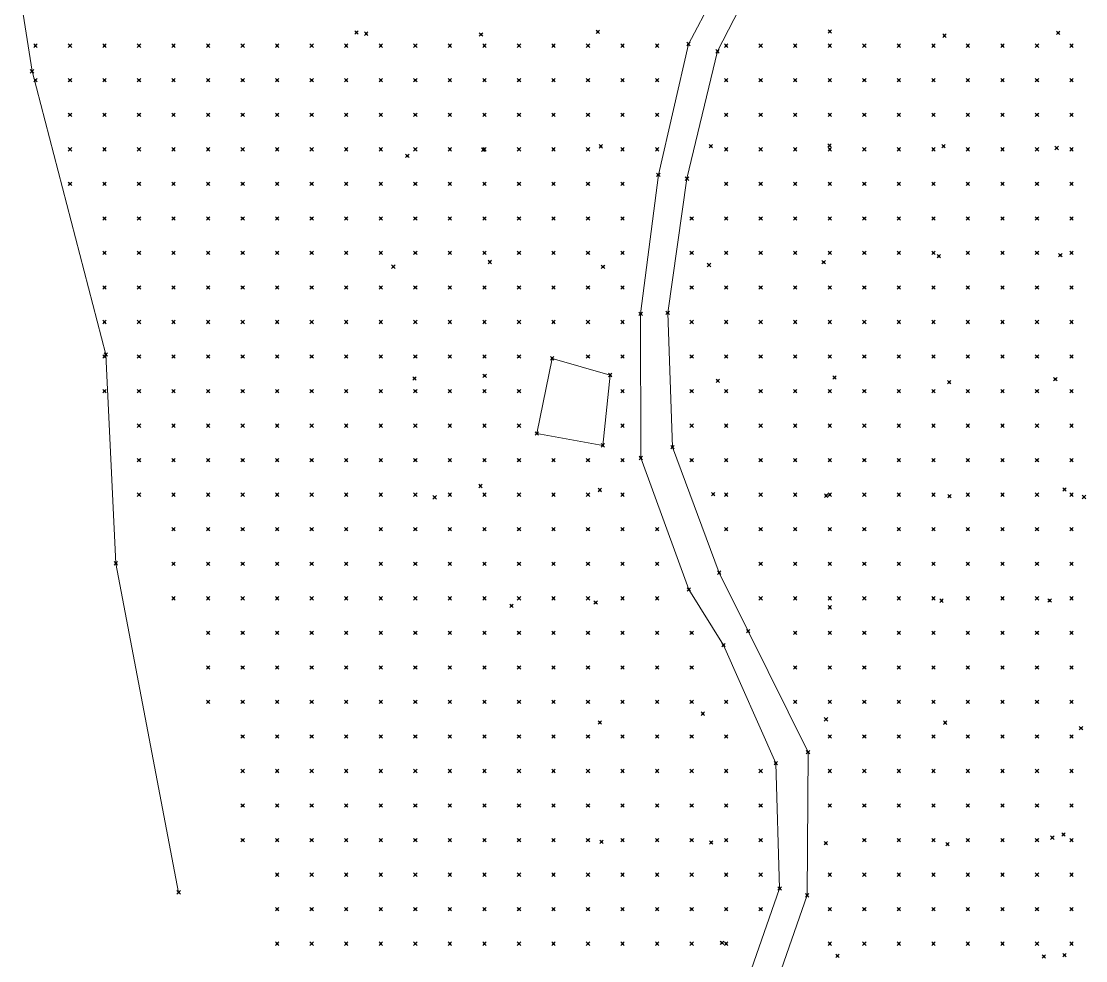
# Model space of a CAD drawing. Header units: metres. Extents: x 441556 to 446409, y 432338 to 461058.
# Drawn here: x 445942.5 to 446034.9, y 438739.5 to 438821.1 of the extents above; entities that cross this region are included whole.
import ezdxf

# ---------------------------------------------------------------- set-up
doc = ezdxf.new("R2010")
doc.units = ezdxf.units.M
doc.header["$MEASUREMENT"] = 0
doc.header["$PDMODE"] = 35
doc.header["$PDSIZE"] = 0.15
for name, color, linetype, lineweight in [('DTM-BRE-RevN_GRP_CURS APA', 2, 'Continuous', 0), ('DTM-BRE-RevN_GRP_DRUM PAMANT', 2, 'Continuous', 0), ('DTM-BRE-RevN_GRP_DRUM PIATRA', 2, 'Continuous', 0), ('DTM-BRE-RevN_GRP_Stalp', 2, 'Continuous', 0), ('DTM-NOK-RevN_LIDAR_co_lidar', 91, 'Continuous', 0), ('DTM-NOK-RevN_RTK', 32, 'Continuous', 0)]:
    doc.layers.add(name, color=color, linetype=linetype, lineweight=lineweight)

msp = doc.modelspace()

# ---------------------------------------------------------------- linework, layer by layer
at = {"layer": 'DTM-BRE-RevN_GRP_CURS APA'}
for p, q in [((445943.435, 438816.783, 323.741), (445942.501, 438822.833, 323.879)), ((445949.837, 438792.183, 323.741), (445943.435, 438816.783, 323.741)), ((445950.719, 438774.049, 323.258), (445949.837, 438792.183, 323.741)), ((445956.166, 438745.478, 323.396), (445950.719, 438774.049, 323.258))]:
    msp.add_line(p, q, dxfattribs=at)
at = {"layer": 'DTM-BRE-RevN_GRP_DRUM PAMANT'}
for p, q in [((446004.758, 438827.272, 347.267), (446000.436, 438819.151, 347.187)), ((446000.436, 438819.151, 347.187), (445997.829, 438807.8, 347.098)), ((445997.829, 438807.8, 347.098), (445996.289, 438795.723, 347.421)), ((445996.289, 438795.723, 347.421), (445996.3, 438783.202, 348.212)), ((445996.3, 438783.202, 348.212), (446000.477, 438771.782, 348.528)), ((446000.477, 438771.782, 348.528), (446003.483, 438766.949, 348.674)), ((446003.483, 438766.949, 348.674), (446008.021, 438756.708, 346.937)), ((446008.021, 438756.708, 346.937), (446008.356, 438745.81, 346.361)), ((446008.356, 438745.81, 346.361), (446003.181, 438731.051, 347.78))]:
    msp.add_line(p, q, dxfattribs=at)
at = {"layer": 'DTM-BRE-RevN_GRP_DRUM PIATRA'}
for p, q in [((446002.968, 438818.52, 347.371), (446006.746, 438825.888, 347.289)), ((446000.31, 438807.46, 347.302), (446002.968, 438818.52, 347.371)), ((445998.636, 438795.805, 347.635), (446000.31, 438807.46, 347.302)), ((445999.048, 438784.149, 348.298), (445998.636, 438795.805, 347.635)), ((446003.116, 438773.242, 348.641), (445999.048, 438784.149, 348.298)), ((446005.62, 438768.169, 348.766), (446003.116, 438773.242, 348.641)), ((446010.826, 438757.648, 347.035), (446005.62, 438768.169, 348.766)), ((446010.744, 438745.224, 346.622), (446010.826, 438757.648, 347.035)), ((446005.515, 438730.278, 347.797), (446010.744, 438745.224, 346.622))]:
    msp.add_line(p, q, dxfattribs=at)
at = {"layer": 'DTM-BRE-RevN_GRP_Stalp'}
for p, q in [((445987.274, 438785.333, 347.409), (445988.604, 438791.851, 347.799)), ((445988.604, 438791.851, 347.799), (445993.647, 438790.405, 347.799)), ((445993.647, 438790.405, 347.799), (445992.997, 438784.3, 347.822)), ((445992.997, 438784.3, 347.822), (445987.274, 438785.333, 347.409))]:
    msp.add_line(p, q, dxfattribs=at)
at = {"layer": 'DTM-NOK-RevN_LIDAR_co_lidar'}
for p in [(445943.728, 438819.005, 323.868), (445946.728, 438819.005, 324.591), (445949.727, 438819.005, 325.236), (445952.726, 438819.005, 326), (445955.726, 438819.005, 326.945), (445958.725, 438819.005, 327.955), (445961.725, 438819.005, 332.1), (445964.724, 438819.005, 334.116), (445967.723, 438819.005, 338.303), (445970.723, 438819.005, 342.189), (445973.722, 438819.005, 342.947), (445976.721, 438819.005, 343.123), (445979.721, 438819.005, 343.608), (445982.72, 438819.005, 344.095), (445985.72, 438819.005, 344.575), (445988.719, 438819.005, 345.157), (445991.718, 438819.005, 345.604), (445994.718, 438819.005, 345.978), (445997.717, 438819.005, 346.417), (446003.716, 438819.005, 347.31), (446006.715, 438819.005, 347.9), (446009.715, 438819.005, 348.486), (446012.714, 438819.005, 348.999), (446015.713, 438819.005, 349.41), (446018.713, 438819.005, 349.848), (446021.712, 438819.005, 350.394), (446024.711, 438819.005, 350.914), (446027.711, 438819.005, 351.427), (446030.71, 438819.005, 351.982), (446033.71, 438819.005, 352.529), (445943.728, 438816.006, 323.668), (445946.728, 438816.006, 324.503), (445949.727, 438816.006, 325.4), (445952.726, 438816.006, 326.301), (445955.726, 438816.006, 327.09), (445958.725, 438816.006, 328.351), (445961.725, 438816.006, 331.251), (445964.724, 438816.006, 334.572), (445967.723, 438816.006, 338.406), (445970.723, 438816.006, 343.665), (445973.722, 438816.006, 343.589), (445976.721, 438816.006, 343.277), (445979.721, 438816.006, 343.695), (445982.72, 438816.006, 344.151), (445985.72, 438816.006, 344.587), (445988.719, 438816.006, 344.995), (445991.718, 438816.006, 345.422), (445994.718, 438816.006, 345.898), (445997.717, 438816.006, 346.416), (446003.716, 438816.006, 347.311), (446006.715, 438816.006, 347.838), (446009.715, 438816.006, 348.423), (446012.714, 438816.006, 348.938), (446015.713, 438816.006, 349.357), (446018.713, 438816.006, 349.833), (446021.712, 438816.006, 350.293), (446024.711, 438816.006, 350.792), (446027.711, 438816.006, 351.385), (446030.71, 438816.006, 351.993), (446033.71, 438816.006, 352.596), (445946.728, 438813.006, 324.344), (445949.727, 438813.006, 325.264), (445952.726, 438813.006, 326.609), (445955.726, 438813.006, 327.118), (445958.725, 438813.006, 328.36), (445961.725, 438813.006, 330.964), (445964.724, 438813.006, 334.804), (445967.723, 438813.006, 338.39), (445970.723, 438813.006, 344.219), (445973.722, 438813.006, 344.166), (445976.721, 438813.006, 343.403), (445979.721, 438813.006, 343.708), (445982.72, 438813.006, 344.145), (445985.72, 438813.006, 344.587), (445988.719, 438813.006, 345.004), (445991.718, 438813.006, 345.454), (445994.718, 438813.006, 345.969), (445997.717, 438813.006, 346.513), (446003.716, 438813.006, 347.42), (446006.715, 438813.006, 347.975), (446009.715, 438813.006, 348.546), (446012.714, 438813.006, 349.014), (446015.713, 438813.006, 349.435), (446018.713, 438813.006, 349.908), (446021.712, 438813.006, 350.313), (446024.711, 438813.006, 350.792), (446027.711, 438813.006, 351.372), (446030.71, 438813.006, 351.941), (446033.71, 438813.006, 352.476), (445946.728, 438810.007, 324.214), (445949.727, 438810.007, 325.126), (445952.726, 438810.007, 326.559), (445955.726, 438810.007, 326.97), (445958.725, 438810.007, 327.508), (445961.725, 438810.007, 330.879), (445964.724, 438810.007, 334.798), (445967.723, 438810.007, 337.282), (445970.723, 438810.007, 341.122), (445973.722, 438810.007, 343.193), (445976.721, 438810.007, 343.476), (445979.721, 438810.007, 343.747), (445982.72, 438810.007, 344.108), (445985.72, 438810.007, 344.538), (445988.719, 438810.007, 345.034), (445991.718, 438810.007, 345.604), (445994.718, 438810.007, 346.21), (445997.717, 438810.007, 346.704), (446003.716, 438810.007, 347.616), (446006.715, 438810.007, 348.179), (446009.715, 438810.007, 348.681), (446012.714, 438810.007, 349.134), (446015.713, 438810.007, 349.603), (446018.713, 438810.007, 350.059), (446021.712, 438810.007, 350.511), (446024.711, 438810.007, 350.971), (446027.711, 438810.007, 351.47), (446030.71, 438810.007, 351.961), (446033.71, 438810.007, 352.45), (445946.728, 438807.008, 324.157), (445949.727, 438807.008, 324.847), (445952.726, 438807.008, 326.325), (445955.726, 438807.008, 326.945), (445958.725, 438807.008, 327.724), (445961.725, 438807.008, 331.324), (445964.724, 438807.008, 334.035), (445967.723, 438807.008, 335.869), (445970.723, 438807.008, 338.106), (445973.722, 438807.008, 342.229), (445976.721, 438807.008, 343.482), (445979.721, 438807.008, 343.792), (445982.72, 438807.008, 344.111), (445985.72, 438807.008, 344.548), (445988.719, 438807.008, 345.101), (445991.718, 438807.008, 345.727), (445994.718, 438807.008, 346.469), (446003.716, 438807.008, 347.785), (446006.715, 438807.008, 348.259), (446009.715, 438807.008, 348.757), (446012.714, 438807.008, 349.281), (446015.713, 438807.008, 349.779), (446018.713, 438807.008, 350.233), (446021.712, 438807.008, 350.687), (446024.711, 438807.008, 351.137), (446027.711, 438807.008, 351.536), (446030.71, 438807.008, 352.021), (446033.71, 438807.008, 352.531), (445949.727, 438804.008, 324.655), (445952.726, 438804.008, 326.082), (445955.726, 438804.008, 326.897), (445958.725, 438804.008, 327.742), (445961.725, 438804.008, 331.408), (445964.724, 438804.008, 333.239), (445967.723, 438804.008, 335.639), (445970.723, 438804.008, 338.269), (445973.722, 438804.008, 341.75), (445976.721, 438804.008, 343.595), (445979.721, 438804.008, 343.925), (445982.72, 438804.008, 344.271), (445985.72, 438804.008, 344.66), (445988.719, 438804.008, 345.195), (445991.718, 438804.008, 345.778), (445994.718, 438804.008, 346.464), (446000.716, 438804.008, 347.369), (446003.716, 438804.008, 347.846), (446006.715, 438804.008, 348.357), (446009.715, 438804.008, 348.81), (446012.714, 438804.008, 349.387), (446015.713, 438804.008, 349.921), (446018.713, 438804.008, 350.325), (446021.712, 438804.008, 350.787), (446024.711, 438804.008, 351.22), (446027.711, 438804.008, 351.641), (446030.71, 438804.008, 352.108), (446033.71, 438804.008, 352.629), (445949.727, 438801.009, 324.474), (445952.726, 438801.009, 325.676), (445955.726, 438801.009, 326.923), (445958.725, 438801.009, 327.386), (445961.725, 438801.009, 329.773), (445964.724, 438801.009, 333.345), (445967.723, 438801.009, 335.423), (445970.723, 438801.009, 339.175), (445973.722, 438801.009, 341.429), (445976.721, 438801.009, 343.723), (445979.721, 438801.009, 343.999), (445982.72, 438801.009, 344.502), (445985.72, 438801.009, 344.867), (445988.719, 438801.009, 345.372), (445991.718, 438801.009, 346.073), (445994.718, 438801.009, 346.63), (446000.716, 438801.009, 347.434), (446003.716, 438801.009, 348.018), (446006.715, 438801.009, 348.62), (446009.715, 438801.009, 349.067), (446012.714, 438801.009, 349.645), (446015.713, 438801.009, 350.142), (446018.713, 438801.009, 350.538), (446021.712, 438801.009, 351.008), (446024.711, 438801.009, 351.444), (446027.711, 438801.009, 351.919), (446030.71, 438801.009, 352.368), (446033.71, 438801.009, 352.85), (445949.727, 438798.01, 324.049), (445952.726, 438798.01, 325.237), (445955.726, 438798.01, 326.783), (445958.725, 438798.01, 327.137), (445961.725, 438798.01, 328.63), (445964.724, 438798.01, 332.766), (445967.723, 438798.01, 335.475), (445970.723, 438798.01, 338.122), (445973.722, 438798.01, 340.028), (445976.721, 438798.01, 344.047), (445979.721, 438798.01, 344.265), (445982.72, 438798.01, 344.751), (445985.72, 438798.01, 345.238), (445988.719, 438798.01, 345.963), (445991.718, 438798.01, 346.782), (445994.718, 438798.01, 347.008), (446000.716, 438798.01, 347.634), (446003.716, 438798.01, 348.296), (446006.715, 438798.01, 348.94), (446009.715, 438798.01, 349.379), (446012.714, 438798.01, 350.005), (446015.713, 438798.01, 350.572), (446018.713, 438798.01, 351.021), (446021.712, 438798.01, 351.492), (446024.711, 438798.01, 351.887), (446027.711, 438798.01, 352.275), (446030.71, 438798.01, 352.623), (446033.71, 438798.01, 353.071), (445949.727, 438795.01, 323.836), (445952.726, 438795.01, 324.789), (445955.726, 438795.01, 326.315), (445958.725, 438795.01, 327.121), (445961.725, 438795.01, 328.387), (445964.724, 438795.01, 331.989), (445967.723, 438795.01, 335.232), (445970.723, 438795.01, 337.366), (445973.722, 438795.01, 341.164), (445976.721, 438795.01, 344.448), (445979.721, 438795.01, 344.567), (445982.72, 438795.01, 345.086), (445985.72, 438795.01, 345.728), (445988.719, 438795.01, 346.752), (445991.718, 438795.01, 347.283), (445994.718, 438795.01, 347.26), (446000.716, 438795.01, 347.902), (446003.716, 438795.01, 348.704), (446006.715, 438795.01, 349.264), (446009.715, 438795.01, 349.739), (446012.714, 438795.01, 350.371), (446015.713, 438795.01, 350.98), (446018.713, 438795.01, 351.595), (446021.712, 438795.01, 352.029), (446024.711, 438795.01, 352.392), (446027.711, 438795.01, 352.699), (446030.71, 438795.01, 352.999), (446033.71, 438795.01, 353.382), (445949.727, 438792.011, 323.955), (445952.726, 438792.011, 324.876), (445955.726, 438792.011, 326.05), (445958.725, 438792.011, 327.243), (445961.725, 438792.011, 328.438), (445964.724, 438792.011, 331.654), (445967.723, 438792.011, 334.535), (445970.723, 438792.011, 339.204), (445973.722, 438792.011, 342.967), (445976.721, 438792.011, 344.767), (445979.721, 438792.011, 344.861), (445982.72, 438792.011, 345.444), (445985.72, 438792.011, 346.167), (445991.718, 438792.011, 347.499), (445994.718, 438792.011, 347.511), (446000.716, 438792.011, 348.165), (446003.716, 438792.011, 349.034), (446006.715, 438792.011, 349.532), (446009.715, 438792.011, 350.125), (446012.714, 438792.011, 350.611), (446015.713, 438792.011, 351.205), (446018.713, 438792.011, 351.926), (446021.712, 438792.011, 352.334), (446024.711, 438792.011, 352.724), (446027.711, 438792.011, 353.11), (446030.71, 438792.011, 353.435), (446033.71, 438792.011, 353.829), (445949.727, 438789.011, 323.874), (445952.726, 438789.011, 324.885), (445955.726, 438789.011, 326.481), (445958.725, 438789.011, 327.386), (445961.725, 438789.011, 328.193), (445964.724, 438789.011, 330.915), (445967.723, 438789.011, 334.675), (445970.723, 438789.011, 340.766), (445973.722, 438789.011, 343.845), (445976.721, 438789.011, 344.729), (445979.721, 438789.011, 345.013), (445982.72, 438789.011, 345.654), (445985.72, 438789.011, 346.367), (445994.718, 438789.011, 347.699), (446000.716, 438789.011, 348.371), (446003.716, 438789.011, 349.232), (446006.715, 438789.011, 349.744), (446009.715, 438789.011, 350.392), (446012.714, 438789.011, 350.89), (446015.713, 438789.011, 351.488), (446018.713, 438789.011, 352.14), (446021.712, 438789.011, 352.571), (446024.711, 438789.011, 352.996), (446027.711, 438789.011, 353.437), (446030.71, 438789.011, 353.825), (446033.71, 438789.011, 354.324), (445952.726, 438786.012, 324.793), (445955.726, 438786.012, 327.355), (445958.725, 438786.012, 327.588), (445961.725, 438786.012, 328.196), (445964.724, 438786.012, 330.766), (445967.723, 438786.012, 334.351), (445970.723, 438786.012, 338.203), (445973.722, 438786.012, 343.094), (445976.721, 438786.012, 344.572), (445979.721, 438786.012, 345.029), (445982.72, 438786.012, 345.644), (445985.72, 438786.012, 346.295), (445994.718, 438786.012, 347.703), (446000.716, 438786.012, 348.48), (446003.716, 438786.012, 349.406), (446006.715, 438786.012, 349.991), (446009.715, 438786.012, 350.61), (446012.714, 438786.012, 351.096), (446015.713, 438786.012, 351.66), (446018.713, 438786.012, 352.211), (446021.712, 438786.012, 352.722), (446024.711, 438786.012, 353.252), (446027.711, 438786.012, 353.68), (446030.71, 438786.012, 354.048), (446033.71, 438786.012, 354.524), (445952.726, 438783.013, 324.724), (445955.726, 438783.013, 327.372), (445958.725, 438783.013, 327.722), (445961.725, 438783.013, 328.233), (445964.724, 438783.013, 330.952), (445967.723, 438783.013, 333.88), (445970.723, 438783.013, 337.035), (445973.722, 438783.013, 341.069), (445976.721, 438783.013, 344.126), (445979.721, 438783.013, 344.982), (445982.72, 438783.013, 345.441), (445985.72, 438783.013, 345.933), (445988.719, 438783.013, 346.877), (445991.718, 438783.013, 347.434), (445994.718, 438783.013, 347.741), (446000.716, 438783.013, 348.567), (446003.716, 438783.013, 349.347), (446006.715, 438783.013, 350.028), (446009.715, 438783.013, 350.601), (446012.714, 438783.013, 351.073), (446015.713, 438783.013, 351.551), (446018.713, 438783.013, 352.111), (446021.712, 438783.013, 352.733), (446024.711, 438783.013, 353.281), (446027.711, 438783.013, 353.784), (446030.71, 438783.013, 354.194), (446033.71, 438783.013, 354.681), (445952.726, 438780.013, 324.556), (445955.726, 438780.013, 326.975), (445958.725, 438780.013, 327.723), (445961.725, 438780.013, 328.158), (445964.724, 438780.013, 330.739), (445967.723, 438780.013, 333.756), (445970.723, 438780.013, 337.14), (445973.722, 438780.013, 341.303), (445976.721, 438780.013, 343.931), (445979.721, 438780.013, 344.974), (445982.72, 438780.013, 345.174), (445985.72, 438780.013, 345.323), (445988.719, 438780.013, 346.012), (445991.718, 438780.013, 346.822), (445994.718, 438780.013, 347.48), (446003.716, 438780.013, 349.012), (446006.715, 438780.013, 349.644), (446009.715, 438780.013, 350.197), (446012.714, 438780.013, 350.737), (446015.713, 438780.013, 351.281), (446018.713, 438780.013, 351.893), (446021.712, 438780.013, 352.538), (446024.711, 438780.013, 353.102), (446027.711, 438780.013, 353.712), (446030.71, 438780.013, 354.231), (446033.71, 438780.013, 354.749), (445955.726, 438777.014, 326.667), (445958.725, 438777.014, 327.508), (445961.725, 438777.014, 328.046), (445964.724, 438777.014, 330.33), (445967.723, 438777.014, 333.778), (445970.723, 438777.014, 337.376), (445973.722, 438777.014, 341.866), (445976.721, 438777.014, 343.792), (445979.721, 438777.014, 344.954), (445982.72, 438777.014, 344.868), (445985.72, 438777.014, 344.802), (445988.719, 438777.014, 345.218), (445991.718, 438777.014, 345.876), (445994.718, 438777.014, 346.836), (445997.717, 438777.014, 347.921), (446003.716, 438777.014, 348.664), (446006.715, 438777.014, 349.057), (446009.715, 438777.014, 349.708), (446012.714, 438777.014, 350.343), (446015.713, 438777.014, 351.002), (446018.713, 438777.014, 351.648), (446021.712, 438777.014, 352.331), (446024.711, 438777.014, 352.868), (446027.711, 438777.014, 353.436), (446030.71, 438777.014, 354.06), (446033.71, 438777.014, 354.639), (445955.726, 438774.015, 325.455), (445958.725, 438774.015, 327.223), (445961.725, 438774.015, 327.965), (445964.724, 438774.015, 329.397), (445967.723, 438774.015, 333.696), (445970.723, 438774.015, 336.462), (445973.722, 438774.015, 341.347), (445976.721, 438774.015, 342.614), (445979.721, 438774.015, 344.247), (445982.72, 438774.015, 344.566), (445985.72, 438774.015, 344.179), (445988.719, 438774.015, 344.557), (445991.718, 438774.015, 345.39), (445994.718, 438774.015, 346.503), (445997.717, 438774.015, 347.595), (446006.715, 438774.015, 349.05), (446009.715, 438774.015, 349.725), (446012.714, 438774.015, 350.256), (446015.713, 438774.015, 350.998), (446018.713, 438774.015, 351.657), (446021.712, 438774.015, 352.252), (446024.711, 438774.015, 352.765), (446027.711, 438774.015, 353.309), (446030.71, 438774.015, 353.918), (446033.71, 438774.015, 354.647), (445955.726, 438771.015, 324.458), (445958.725, 438771.015, 326.782), (445961.725, 438771.015, 327.997), (445964.724, 438771.015, 328.958), (445967.723, 438771.015, 333.808), (445970.723, 438771.015, 336.107), (445973.722, 438771.015, 340.002), (445976.721, 438771.015, 340.91), (445979.721, 438771.015, 342.69), (445982.72, 438771.015, 343.882), (445985.72, 438771.015, 343.301), (445988.719, 438771.015, 343.839), (445991.718, 438771.015, 345.098), (445994.718, 438771.015, 346.541), (445997.717, 438771.015, 347.718), (446006.715, 438771.015, 349.137), (446009.715, 438771.015, 349.952), (446012.714, 438771.015, 350.487), (446015.713, 438771.015, 351.052), (446018.713, 438771.015, 351.585), (446021.712, 438771.015, 352.094), (446024.711, 438771.015, 352.648), (446027.711, 438771.015, 353.213), (446030.71, 438771.015, 353.786), (446033.71, 438771.015, 354.632), (445958.725, 438768.016, 326.767), (445961.725, 438768.016, 328.024), (445964.724, 438768.016, 328.748), (445967.723, 438768.016, 333.005), (445970.723, 438768.016, 336.462), (445973.722, 438768.016, 339.419), (445976.721, 438768.016, 340.292), (445979.721, 438768.016, 341.365), (445982.72, 438768.016, 342.351), (445985.72, 438768.016, 342.34), (445988.719, 438768.016, 343.44), (445991.718, 438768.016, 345.12), (445994.718, 438768.016, 346.659), (445997.717, 438768.016, 347.649), (446000.716, 438768.016, 348.309), (446009.715, 438768.016, 349.424), (446012.714, 438768.016, 350.239), (446015.713, 438768.016, 350.711), (446018.713, 438768.016, 351.305), (446021.712, 438768.016, 351.782), (446024.711, 438768.016, 352.304), (446027.711, 438768.016, 352.846), (446030.71, 438768.016, 353.525), (446033.71, 438768.016, 354.37), (445958.725, 438765.016, 326.905), (445961.725, 438765.016, 327.833), (445964.724, 438765.016, 328.491), (445967.723, 438765.016, 331.956), (445970.723, 438765.016, 334.899), (445973.722, 438765.016, 338.227), (445976.721, 438765.016, 340.266), (445979.721, 438765.016, 340.277), (445982.72, 438765.016, 341.135), (445985.72, 438765.016, 342.035), (445988.719, 438765.016, 343.252), (445991.718, 438765.016, 345.042), (445994.718, 438765.016, 346.555), (445997.717, 438765.016, 347.229), (446000.716, 438765.016, 347.784), (446009.715, 438765.016, 348.409), (446012.714, 438765.016, 349.298), (446015.713, 438765.016, 349.727), (446018.713, 438765.016, 350.34), (446021.712, 438765.016, 350.772), (446024.711, 438765.016, 351.343), (446027.711, 438765.016, 352.055), (446030.71, 438765.016, 352.932), (446033.71, 438765.016, 354.01), (445958.725, 438762.017, 326.941), (445961.725, 438762.017, 327.819), (445964.724, 438762.017, 328.481), (445967.723, 438762.017, 330.683), (445970.723, 438762.017, 333.261), (445973.722, 438762.017, 335.97), (445976.721, 438762.017, 340.193), (445979.721, 438762.017, 339.862), (445982.72, 438762.017, 340.374), (445985.72, 438762.017, 341.284), (445988.719, 438762.017, 342.639), (445991.718, 438762.017, 344.386), (445994.718, 438762.017, 345.615), (445997.717, 438762.017, 346.252), (446000.716, 438762.017, 346.775), (446003.716, 438762.017, 347.557), (446009.715, 438762.017, 347.597), (446012.714, 438762.017, 348.01), (446015.713, 438762.017, 348.489), (446018.713, 438762.017, 348.818), (446021.712, 438762.017, 349.36), (446024.711, 438762.017, 350.123), (446027.711, 438762.017, 351.267), (446030.71, 438762.017, 352.338), (446033.71, 438762.017, 353.565), (445961.725, 438759.018, 327.539), (445964.724, 438759.018, 328.415), (445967.723, 438759.018, 330), (445970.723, 438759.018, 332.229), (445973.722, 438759.018, 334.875), (445976.721, 438759.018, 338.621), (445979.721, 438759.018, 339.7), (445982.72, 438759.018, 339.824), (445985.72, 438759.018, 340.525), (445988.719, 438759.018, 341.428), (445991.718, 438759.018, 342.967), (445994.718, 438759.018, 343.924), (445997.717, 438759.018, 344.506), (446000.716, 438759.018, 345.452), (446003.716, 438759.018, 346.218), (446012.714, 438759.018, 347.057), (446015.713, 438759.018, 347.735), (446018.713, 438759.018, 348.304), (446021.712, 438759.018, 348.929), (446024.711, 438759.018, 349.694), (446027.711, 438759.018, 350.615), (446030.71, 438759.018, 351.831), (446033.71, 438759.018, 353.139), (445961.725, 438756.018, 326.937), (445964.724, 438756.018, 327.958), (445967.723, 438756.018, 329.065), (445970.723, 438756.018, 330.59), (445973.722, 438756.018, 333.475), (445976.721, 438756.018, 337.823), (445979.721, 438756.018, 339.575), (445982.72, 438756.018, 339.732), (445985.72, 438756.018, 340.446), (445988.719, 438756.018, 340.562), (445991.718, 438756.018, 341.334), (445994.718, 438756.018, 341.965), (445997.717, 438756.018, 342.564), (446000.716, 438756.018, 343.759), (446003.716, 438756.018, 344.402), (446006.715, 438756.018, 345.175), (446012.714, 438756.018, 346.69), (446015.713, 438756.018, 347.453), (446018.713, 438756.018, 348.432), (446021.712, 438756.018, 349.275), (446024.711, 438756.018, 350.052), (446027.711, 438756.018, 350.809), (446030.71, 438756.018, 351.853), (446033.71, 438756.018, 353.026), (445961.725, 438753.019, 326.657), (445964.724, 438753.019, 327.59), (445967.723, 438753.019, 328.191), (445970.723, 438753.019, 329.379), (445973.722, 438753.019, 331.966), (445976.721, 438753.019, 338.168), (445979.721, 438753.019, 339.713), (445982.72, 438753.019, 339.644), (445985.72, 438753.019, 340.163), (445988.719, 438753.019, 339.916), (445991.718, 438753.019, 340.359), (445994.718, 438753.019, 340.905), (445997.717, 438753.019, 341.671), (446000.716, 438753.019, 342.515), (446003.716, 438753.019, 343.28), (446006.715, 438753.019, 344.514), (446012.714, 438753.019, 346.446), (446015.713, 438753.019, 347.53), (446018.713, 438753.019, 348.882), (446021.712, 438753.019, 350.141), (446024.711, 438753.019, 350.964), (446027.711, 438753.019, 351.618), (446030.71, 438753.019, 352.444), (446033.71, 438753.019, 353.119), (445961.725, 438750.02, 326.193), (445964.724, 438750.02, 327.488), (445967.723, 438750.02, 327.763), (445970.723, 438750.02, 328.438), (445973.722, 438750.02, 331.969), (445976.721, 438750.02, 338.751), (445979.721, 438750.02, 339.896), (445982.72, 438750.02, 339.608), (445985.72, 438750.02, 339.835), (445988.719, 438750.02, 340.352), (445991.718, 438750.02, 341.007), (445994.718, 438750.02, 341.33), (445997.717, 438750.02, 341.56), (446000.716, 438750.02, 342.221), (446003.716, 438750.02, 343.099), (446006.715, 438750.02, 344.388), (446015.713, 438750.02, 347.984), (446018.713, 438750.02, 349.509), (446021.712, 438750.02, 350.859), (446024.711, 438750.02, 351.667), (446027.711, 438750.02, 352.307), (446030.71, 438750.02, 352.848), (446033.71, 438750.02, 353.522), (445964.724, 438747.02, 327.295), (445967.723, 438747.02, 327.451), (445970.723, 438747.02, 328.133), (445973.722, 438747.02, 331.808), (445976.721, 438747.02, 338.639), (445979.721, 438747.02, 340.403), (445982.72, 438747.02, 340.406), (445985.72, 438747.02, 341.406), (445988.719, 438747.02, 343.801), (445991.718, 438747.02, 344.193), (445994.718, 438747.02, 344.084), (445997.717, 438747.02, 343.47), (446000.716, 438747.02, 343.174), (446003.716, 438747.02, 343.624), (446006.715, 438747.02, 344.834), (446012.714, 438747.02, 346.827), (446015.713, 438747.02, 348.373), (446018.713, 438747.02, 349.857), (446021.712, 438747.02, 351.09), (446024.711, 438747.02, 351.899), (446027.711, 438747.02, 352.483), (446030.71, 438747.02, 353.036), (446033.71, 438747.02, 353.917), (445964.724, 438744.021, 327.2), (445967.723, 438744.021, 327.56), (445970.723, 438744.021, 328.079), (445973.722, 438744.021, 332.184), (445976.721, 438744.021, 338.2), (445979.721, 438744.021, 340.809), (445982.72, 438744.021, 342.182), (445985.72, 438744.021, 343.297), (445988.719, 438744.021, 347.276), (445991.718, 438744.021, 346.849), (445994.718, 438744.021, 346.805), (445997.717, 438744.021, 346.253), (446000.716, 438744.021, 344.941), (446003.716, 438744.021, 344.831), (446006.715, 438744.021, 345.616), (446012.714, 438744.021, 347.179), (446015.713, 438744.021, 348.606), (446018.713, 438744.021, 349.893), (446021.712, 438744.021, 351.037), (446024.711, 438744.021, 351.894), (446027.711, 438744.021, 352.539), (446030.71, 438744.021, 353.059), (446033.71, 438744.021, 353.892), (445964.724, 438741.021, 326.707), (445967.723, 438741.021, 327.577), (445970.723, 438741.021, 328.129), (445973.722, 438741.021, 330.71), (445976.721, 438741.021, 335.945), (445979.721, 438741.021, 339.04), (445982.72, 438741.021, 342.227), (445985.72, 438741.021, 343.981), (445988.719, 438741.021, 345.188), (445991.718, 438741.021, 345.574), (445994.718, 438741.021, 346.077), (445997.717, 438741.021, 346.413), (446000.716, 438741.021, 346.27), (446003.716, 438741.021, 346.179), (446012.714, 438741.021, 347.693), (446015.713, 438741.021, 348.792), (446018.713, 438741.021, 349.983), (446021.712, 438741.021, 351.086), (446024.711, 438741.021, 351.919), (446027.711, 438741.021, 352.543), (446030.71, 438741.021, 353.127), (446033.71, 438741.021, 353.96)]:
    msp.add_point(p, dxfattribs=at)
at = {"layer": 'DTM-NOK-RevN_RTK'}
for p in [(445971.606, 438820.161, 342.645), (445972.456, 438820.05, 342.724), (445982.429, 438819.979, 344.252), (445992.569, 438820.21, 346.133), (446012.713, 438820.247, 349.388), (446022.669, 438819.877, 350.953), (446032.548, 438820.118, 352.448), (446000.436, 438819.151, 347.187), (446002.968, 438818.52, 347.371), (445943.435, 438816.783, 323.741), (445982.623, 438809.973, 344.396), (445992.831, 438810.265, 345.919), (446002.391, 438810.29, 347.593), (446012.693, 438810.332, 349.341), (446022.592, 438810.278, 350.804), (446032.412, 438810.12, 352.518), (445976.031, 438809.435, 343.547), (445997.829, 438807.8, 347.098), (446000.31, 438807.46, 347.302), (446022.183, 438800.728, 351.254), (446032.737, 438800.81, 352.86), (445974.815, 438799.819, 343.779), (445983.193, 438800.223, 344.894), (445993.023, 438799.807, 346.619), (446002.222, 438799.966, 348.079), (446012.187, 438800.199, 349.925), (445996.289, 438795.723, 347.421), (445998.636, 438795.805, 347.635), (445949.837, 438792.183, 323.741), (445988.604, 438791.851, 347.799), (445976.651, 438790.108, 344.953), (445982.742, 438790.342, 345.888), (445993.647, 438790.405, 347.799), (446013.131, 438790.188, 350.97), (446002.985, 438789.911, 349.39), (446023.085, 438789.788, 352.855), (446032.3, 438790.045, 354.041), (445987.274, 438785.333, 347.409), (445992.997, 438784.3, 347.822), (445999.048, 438784.149, 348.298), (445996.3, 438783.202, 348.212), (445982.376, 438780.771, 345.576), (445992.743, 438780.419, 347.938), (446002.595, 438780.066, 349.207), (446012.397, 438779.934, 351.147), (446033.096, 438780.469, 354.928), (445978.403, 438779.784, 344.994), (446023.104, 438779.879, 353.164), (446034.789, 438779.811, 355.367), (445950.719, 438774.049, 323.258), (446003.116, 438773.242, 348.641), (446000.477, 438771.782, 348.528), (446022.421, 438770.811, 352.456), (446031.807, 438770.825, 354.609), (445985.071, 438770.37, 343.451), (445992.386, 438770.647, 346.125), (446012.716, 438770.227, 350.87), (446005.62, 438768.169, 348.766), (446003.483, 438766.949, 348.674), (446001.688, 438760.995, 347.368), (445992.748, 438760.229, 345.006), (446012.388, 438760.508, 348.088), (446022.736, 438760.213, 350.059), (446034.535, 438759.73, 354.408), (446010.826, 438757.648, 347.035), (446008.021, 438756.708, 346.937), (446033.009, 438750.502, 353.943), (445992.895, 438749.87, 340.749), (446002.419, 438749.811, 343.182), (446012.368, 438749.754, 346.839), (446022.945, 438749.663, 351.642), (446032.037, 438750.234, 353.576), (446008.356, 438745.81, 346.361), (445956.166, 438745.478, 323.396), (446010.744, 438745.224, 346.622), (446003.35, 438741.094, 345.757), (446013.375, 438739.96, 348.552), (446031.311, 438739.916, 353.722), (446033.095, 438740.033, 354.052)]:
    msp.add_point(p, dxfattribs=at)

doc.saveas('drawing.dxf')
